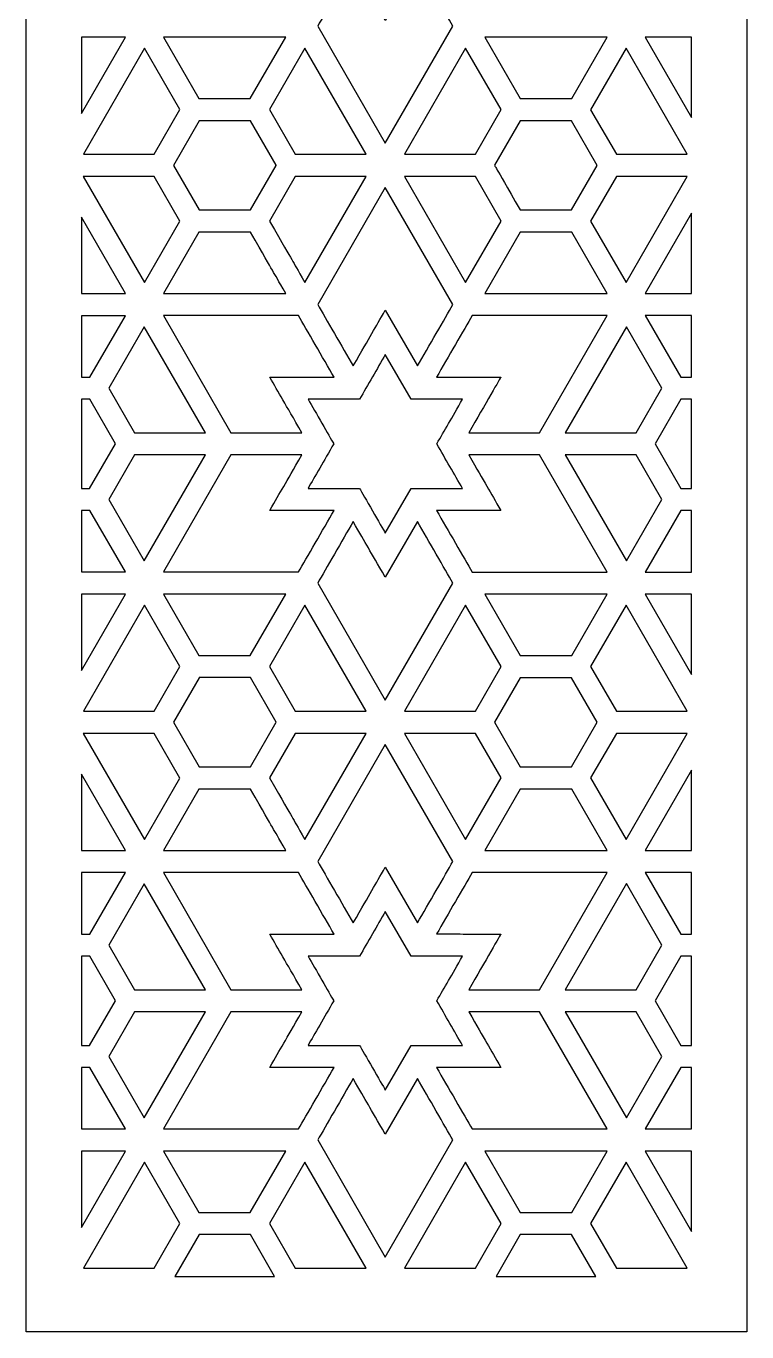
# Model space of a CAD drawing. Header units: millimetres. Extents: x -31 to 31, y -125 to 125.
# Drawn here: x -31.2 to 31.3, y -124.9 to -11.7 of the extents above; entities that cross this region are included whole.
import ezdxf

# ---------------------------------------------------------------- set-up
doc = ezdxf.new("R2010")
doc.units = ezdxf.units.MM
doc.header["$MEASUREMENT"] = 0
doc.layers.add('layer 1', color=7, linetype='Continuous')

msp = doc.modelspace()

# ---------------------------------------------------------------- linework, layer by layer
at = {"layer": 'layer 1', "color": 250}
for points, knots in [([(-31.2209, 125.1165), (-31.2209, 125.1165), (-31.2209, -124.8834), (-31.2209, -124.8834), (-31.2209, -124.8834), (-31.2209, -124.8834), (31.279, -124.8834), (31.279, -124.8834), (31.279, -124.8834), (31.279, -124.8834), (31.279, 125.1165), (31.279, 125.1165), (31.279, 125.1165), (31.279, 125.1165), (-31.2209, 125.1165), (-31.2209, 125.1165)], [0, 0, 0, 0, 0.2, 0.2, 0.2, 0.2, 0.4, 0.4, 0.4, 0.4, 0.6, 0.6, 0.6, 0.6, 1, 1, 1, 1]), ([(-0.0747, -21.8588), (-0.0747, -21.8588), (-5.9352, -11.7066), (-5.9352, -11.7066), (-5.9352, -11.7066), (-5.2482, -10.5181), (-3.7895, -7.9904), (-2.8611, -6.3846), (-2.8611, -6.3846), (-1.6532, -8.4794), (-1.4902, -8.7574), (-0.0747, -11.2099), (-0.0747, -11.2099), (-0.0747, -11.2099), (2.7133, -6.3846), (2.7133, -6.3846), (2.7133, -6.3846), (3.6592, -8.0239), (5.0923, -10.5036), (5.7873, -11.7066), (5.7873, -11.7066), (5.7873, -11.7066), (-0.0747, -21.8588), (-0.0747, -21.8588)], [0, 0, 0, 0, 0.14285714, 0.14285714, 0.14285714, 0.14285714, 0.28571429, 0.28571429, 0.28571429, 0.28571429, 0.42857143, 0.42857143, 0.42857143, 0.42857143, 0.57142857, 0.57142857, 0.57142857, 0.57142857, 0.71428571, 0.71428571, 0.71428571, 0.71428571, 1, 1, 1, 1]), ([(-26.4278, -12.6669), (-26.4278, -12.6669), (-22.6107, -12.6669), (-22.6107, -12.6669), (-22.6107, -12.6669), (-22.6107, -12.6669), (-26.4278, -19.2783), (-26.4278, -19.2783), (-26.4278, -19.2783), (-26.4278, -19.2783), (-26.4278, -12.6669), (-26.4278, -12.6669)], [0, 0, 0, 0, 0.25, 0.25, 0.25, 0.25, 0.5, 0.5, 0.5, 0.5, 1, 1, 1, 1]), ([(-8.7041, -12.6669), (-8.7041, -12.6669), (-11.7781, -17.9906), (-11.7781, -17.9906), (-11.7781, -17.9906), (-11.7781, -17.9906), (-16.2405, -17.9906), (-16.2405, -17.9906), (-16.2405, -17.9906), (-16.2405, -17.9906), (-19.3146, -12.6669), (-19.3146, -12.6669), (-19.3146, -12.6669), (-19.3146, -12.6669), (-8.7041, -12.6669), (-8.7041, -12.6669)], [0, 0, 0, 0, 0.2, 0.2, 0.2, 0.2, 0.4, 0.4, 0.4, 0.4, 0.6, 0.6, 0.6, 0.6, 1, 1, 1, 1]), ([(11.6318, -17.9938), (11.6318, -17.9938), (8.5577, -12.6718), (8.5577, -12.6718), (8.5577, -12.6718), (9.0851, -12.6718), (18.5437, -12.67), (19.1653, -12.67), (19.1653, -12.67), (19.1653, -12.67), (16.0926, -17.9938), (16.0926, -17.9938), (16.0926, -17.9938), (16.0926, -17.9938), (11.6318, -17.9938), (11.6318, -17.9938)], [0, 0, 0, 0, 0.2, 0.2, 0.2, 0.2, 0.4, 0.4, 0.4, 0.4, 0.6, 0.6, 0.6, 0.6, 1, 1, 1, 1]), ([(26.4858, -19.6377), (26.4858, -19.6377), (22.4628, -12.67), (22.4628, -12.67), (22.4628, -12.67), (22.4628, -12.67), (26.4858, -12.67), (26.4858, -12.67), (26.4858, -12.67), (26.4858, -12.67), (26.4858, -19.6377), (26.4858, -19.6377)], [0, 0, 0, 0, 0.25, 0.25, 0.25, 0.25, 0.5, 0.5, 0.5, 0.5, 1, 1, 1, 1]), ([(-20.9506, -13.6271), (-20.9506, -13.6271), (-17.8783, -18.9509), (-17.8783, -18.9509), (-17.8783, -18.9509), (-17.8783, -18.9509), (-20.1118, -22.8187), (-20.1118, -22.8187), (-20.1118, -22.8187), (-20.1118, -22.8187), (-26.2567, -22.8187), (-26.2567, -22.8187), (-26.2567, -22.8187), (-26.2567, -22.8187), (-20.9506, -13.6271), (-20.9506, -13.6271)], [0, 0, 0, 0, 0.2, 0.2, 0.2, 0.2, 0.4, 0.4, 0.4, 0.4, 0.6, 0.6, 0.6, 0.6, 1, 1, 1, 1]), ([(-10.1148, -18.9491), (-10.1148, -18.9491), (-7.0408, -13.6257), (-7.0408, -13.6257), (-7.0408, -13.6257), (-7.0408, -13.6257), (-1.7348, -22.8156), (-1.7348, -22.8156), (-1.7348, -22.8156), (-1.7348, -22.8156), (-7.8828, -22.8156), (-7.8828, -22.8156), (-7.8828, -22.8156), (-7.8828, -22.8156), (-10.1148, -18.9491), (-10.1148, -18.9491)], [0, 0, 0, 0, 0.2, 0.2, 0.2, 0.2, 0.4, 0.4, 0.4, 0.4, 0.6, 0.6, 0.6, 0.6, 1, 1, 1, 1]), ([(1.5869, -22.8156), (1.5869, -22.8156), (6.8915, -13.6271), (6.8915, -13.6271), (6.8915, -13.6271), (6.8915, -13.6271), (9.9638, -18.9509), (9.9638, -18.9509), (9.9638, -18.9509), (9.9638, -18.9509), (7.7336, -22.8156), (7.7336, -22.8156), (7.7336, -22.8156), (7.7336, -22.8156), (1.5869, -22.8156), (1.5869, -22.8156)], [0, 0, 0, 0, 0.2, 0.2, 0.2, 0.2, 0.4, 0.4, 0.4, 0.4, 0.6, 0.6, 0.6, 0.6, 1, 1, 1, 1]), ([(19.9609, -22.8173), (19.9609, -22.8173), (17.7302, -18.9541), (17.7302, -18.9541), (17.7302, -18.9541), (17.7302, -18.9541), (20.8043, -13.6303), (20.8043, -13.6303), (20.8043, -13.6303), (20.8043, -13.6303), (26.1091, -22.8187), (26.1091, -22.8187), (26.1091, -22.8187), (26.1091, -22.8187), (19.9609, -22.8173), (19.9609, -22.8173)], [0, 0, 0, 0, 0.2, 0.2, 0.2, 0.2, 0.4, 0.4, 0.4, 0.4, 0.6, 0.6, 0.6, 0.6, 1, 1, 1, 1]), ([(-16.2182, -19.908), (-16.2182, -19.908), (-11.7749, -19.908), (-11.7749, -19.908), (-11.7749, -19.908), (-11.7749, -19.908), (-9.5429, -23.7758), (-9.5429, -23.7758), (-9.5429, -23.7758), (-9.5429, -23.7758), (-9.5429, -23.7776), (-9.5429, -23.7776), (-9.5429, -23.7776), (-9.5429, -23.7776), (-11.7764, -27.6472), (-11.7764, -27.6472), (-11.7764, -27.6472), (-11.7764, -27.6472), (-16.2198, -27.6472), (-16.2198, -27.6472), (-16.2198, -27.6472), (-16.2198, -27.6472), (-18.4518, -23.779), (-18.4518, -23.779), (-18.4518, -23.779), (-18.4518, -23.779), (-16.2166, -19.9094), (-16.2166, -19.9094), (-16.2166, -19.9094), (-16.2166, -19.9094), (-16.2182, -19.908), (-16.2182, -19.908)], [0, 0, 0, 0, 0.11111111, 0.11111111, 0.11111111, 0.11111111, 0.22222222, 0.22222222, 0.22222222, 0.22222222, 0.33333333, 0.33333333, 0.33333333, 0.33333333, 0.44444444, 0.44444444, 0.44444444, 0.44444444, 0.55555556, 0.55555556, 0.55555556, 0.55555556, 0.66666667, 0.66666667, 0.66666667, 0.66666667, 0.77777778, 0.77777778, 0.77777778, 0.77777778, 1, 1, 1, 1]), ([(16.0704, -27.644), (16.0704, -27.644), (11.6272, -27.6454), (11.6272, -27.6454), (11.6272, -27.6454), (9.1719, -23.3938), (9.5155, -23.991), (9.3934, -23.7744), (9.3934, -23.7744), (9.3934, -23.7744), (11.624, -19.9111), (11.624, -19.9111), (11.624, -19.9111), (11.624, -19.9111), (16.0704, -19.9111), (16.0704, -19.9111), (16.0704, -19.9111), (16.0704, -19.9111), (18.3024, -23.779), (18.3024, -23.779), (18.3024, -23.779), (18.3024, -23.779), (16.0704, -27.644), (16.0704, -27.644)], [0, 0, 0, 0, 0.14285714, 0.14285714, 0.14285714, 0.14285714, 0.28571429, 0.28571429, 0.28571429, 0.28571429, 0.42857143, 0.42857143, 0.42857143, 0.42857143, 0.57142857, 0.57142857, 0.57142857, 0.57142857, 0.71428571, 0.71428571, 0.71428571, 0.71428571, 1, 1, 1, 1]), ([(-20.1135, -24.7361), (-20.1135, -24.7361), (-17.8783, -28.6061), (-17.8783, -28.6061), (-17.8783, -28.6061), (-17.8783, -28.6061), (-20.9523, -33.9295), (-20.9523, -33.9295), (-20.9523, -33.9295), (-20.9523, -33.9295), (-26.2599, -24.7361), (-26.2599, -24.7361), (-26.2599, -24.7361), (-26.2599, -24.7361), (-20.1135, -24.7361), (-20.1135, -24.7361)], [0, 0, 0, 0, 0.2, 0.2, 0.2, 0.2, 0.4, 0.4, 0.4, 0.4, 0.6, 0.6, 0.6, 0.6, 1, 1, 1, 1]), ([(-1.7364, -24.7361), (-1.7364, -24.7361), (-7.0425, -33.9281), (-7.0425, -33.9281), (-7.0425, -33.9281), (-8.4292, -31.5264), (-7.6863, -32.8126), (-10.1148, -28.6043), (-10.1148, -28.6043), (-10.1148, -28.6043), (-7.8828, -24.7361), (-7.8828, -24.7361), (-7.8828, -24.7361), (-7.8828, -24.7361), (-1.7364, -24.7361), (-1.7364, -24.7361)], [0, 0, 0, 0, 0.2, 0.2, 0.2, 0.2, 0.4, 0.4, 0.4, 0.4, 0.6, 0.6, 0.6, 0.6, 1, 1, 1, 1]), ([(1.5869, -24.7361), (1.5869, -24.7361), (7.7336, -24.7361), (7.7336, -24.7361), (7.7336, -24.7361), (7.7336, -24.7361), (9.9653, -28.6025), (9.9653, -28.6025), (9.9653, -28.6025), (9.9653, -28.6025), (6.8929, -33.9263), (6.8929, -33.9263), (6.8929, -33.9263), (6.8929, -33.9263), (1.5869, -24.7361), (1.5869, -24.7361)], [0, 0, 0, 0, 0.2, 0.2, 0.2, 0.2, 0.4, 0.4, 0.4, 0.4, 0.6, 0.6, 0.6, 0.6, 1, 1, 1, 1]), ([(20.8043, -33.9263), (20.8043, -33.9263), (17.732, -28.6025), (17.732, -28.6025), (17.732, -28.6025), (17.732, -28.6025), (19.9626, -24.7393), (19.9626, -24.7393), (19.9626, -24.7393), (19.9626, -24.7393), (26.1091, -24.7393), (26.1091, -24.7393), (26.1091, -24.7393), (26.1091, -24.7393), (20.8043, -33.9263), (20.8043, -33.9263)], [0, 0, 0, 0, 0.2, 0.2, 0.2, 0.2, 0.4, 0.4, 0.4, 0.4, 0.6, 0.6, 0.6, 0.6, 1, 1, 1, 1]), ([(-0.0747, -36.3421), (-0.9934, -37.9335), (-1.3193, -38.4944), (-2.8611, -41.1688), (-2.8611, -41.1688), (-3.7895, -39.563), (-5.2482, -37.0339), (-5.9352, -35.8451), (-5.9352, -35.8451), (-5.9352, -35.8451), (-0.0747, -25.6932), (-0.0747, -25.6932), (-0.0747, -25.6932), (-0.0747, -25.6932), (5.7873, -35.8451), (5.7873, -35.8451), (5.7873, -35.8451), (5.0923, -37.0466), (3.6608, -39.5281), (2.7117, -41.1688), (2.7117, -41.1688), (2.7117, -41.1688), (-0.0747, -36.3421), (-0.0747, -36.3421)], [0, 0, 0, 0, 0.14285714, 0.14285714, 0.14285714, 0.14285714, 0.28571429, 0.28571429, 0.28571429, 0.28571429, 0.42857143, 0.42857143, 0.42857143, 0.42857143, 0.57142857, 0.57142857, 0.57142857, 0.57142857, 0.71428571, 0.71428571, 0.71428571, 0.71428571, 1, 1, 1, 1]), ([(-26.4278, -28.2783), (-26.4278, -28.2783), (-22.6107, -34.8897), (-22.6107, -34.8897), (-22.6107, -34.8897), (-22.6107, -34.8897), (-26.4278, -34.8897), (-26.4278, -34.8897), (-26.4278, -34.8897), (-26.4278, -34.8897), (-26.4278, -28.2783), (-26.4278, -28.2783)], [0, 0, 0, 0, 0.25, 0.25, 0.25, 0.25, 0.5, 0.5, 0.5, 0.5, 1, 1, 1, 1]), ([(26.4858, -34.8866), (26.4858, -34.8866), (22.4645, -34.8866), (22.4645, -34.8866), (22.4645, -34.8866), (22.4645, -34.8866), (26.4858, -27.9188), (26.4858, -27.9188), (26.4858, -27.9188), (26.4858, -27.9188), (26.4858, -34.8866), (26.4858, -34.8866)], [0, 0, 0, 0, 0.25, 0.25, 0.25, 0.25, 0.5, 0.5, 0.5, 0.5, 1, 1, 1, 1]), ([(-11.7764, -29.5646), (-9.4086, -33.6642), (-10.0782, -32.5043), (-8.7025, -34.888), (-8.7025, -34.888), (-10.6549, -34.888), (-8.6369, -34.888), (-19.3146, -34.888), (-19.3146, -34.888), (-19.3146, -34.888), (-16.2421, -29.5646), (-16.2421, -29.5646), (-16.2421, -29.5646), (-16.2421, -29.5646), (-11.7764, -29.5646), (-11.7764, -29.5646)], [0, 0, 0, 0, 0.2, 0.2, 0.2, 0.2, 0.4, 0.4, 0.4, 0.4, 0.6, 0.6, 0.6, 0.6, 1, 1, 1, 1]), ([(8.5545, -34.8848), (8.5545, -34.8848), (11.6286, -29.5628), (11.6286, -29.5628), (11.6286, -29.5628), (11.6286, -29.5628), (16.0926, -29.5614), (16.0926, -29.5614), (16.0926, -29.5614), (16.0926, -29.5614), (19.1668, -34.8848), (19.1668, -34.8848), (19.1668, -34.8848), (19.1668, -34.8848), (8.5545, -34.8848), (8.5545, -34.8848)], [0, 0, 0, 0, 0.2, 0.2, 0.2, 0.2, 0.4, 0.4, 0.4, 0.4, 0.6, 0.6, 0.6, 0.6, 1, 1, 1, 1]), ([(-26.4278, -36.8071), (-26.4278, -36.8071), (-22.6139, -36.8071), (-22.6139, -36.8071), (-22.6139, -36.8071), (-22.6139, -36.8071), (-25.6864, -42.1305), (-25.6864, -42.1305), (-25.6864, -42.1305), (-25.6864, -42.1305), (-26.4278, -42.1305), (-26.4278, -42.1305), (-26.4278, -42.1305), (-26.4278, -42.1305), (-26.4278, -36.8071), (-26.4278, -36.8071)], [0, 0, 0, 0, 0.2, 0.2, 0.2, 0.2, 0.4, 0.4, 0.4, 0.4, 0.6, 0.6, 0.6, 0.6, 1, 1, 1, 1]), ([(-7.5952, -36.8053), (-6.9083, -37.9956), (-5.448, -40.5232), (-4.5212, -42.1291), (-4.5212, -42.1291), (-4.5212, -42.1291), (-10.0957, -42.1291), (-10.0957, -42.1291), (-10.0957, -42.1291), (-9.2776, -43.548), (-8.7984, -44.3788), (-7.3093, -46.9572), (-7.3093, -46.9572), (-7.3093, -46.9572), (-13.4557, -46.9572), (-13.4557, -46.9572), (-13.4557, -46.9572), (-13.4557, -46.9572), (-19.3178, -36.8053), (-19.3178, -36.8053), (-19.3178, -36.8053), (-8.6274, -36.8053), (-10.9824, -36.8053), (-7.5952, -36.8053)], [0, 0, 0, 0, 0.14285714, 0.14285714, 0.14285714, 0.14285714, 0.28571429, 0.28571429, 0.28571429, 0.28571429, 0.42857143, 0.42857143, 0.42857143, 0.42857143, 0.57142857, 0.57142857, 0.57142857, 0.57142857, 0.71428571, 0.71428571, 0.71428571, 0.71428571, 1, 1, 1, 1]), ([(7.1614, -46.9526), (8.5707, -44.5146), (9.9416, -42.1372), (9.9462, -42.1273), (9.9462, -42.1273), (5.2842, -42.1259), (6.4519, -42.1259), (4.3734, -42.1259), (4.3734, -42.1259), (5.3223, -40.4851), (6.7539, -38.0037), (7.4475, -36.8021), (7.4475, -36.8021), (9.3504, -36.8021), (8.0257, -36.8021), (19.1682, -36.8021), (19.1682, -36.8021), (19.1682, -36.8021), (13.3078, -46.954), (13.3078, -46.954), (13.3078, -46.954), (11.7037, -46.9558), (8.4268, -46.954), (7.1614, -46.9526)], [0, 0, 0, 0, 0.14285714, 0.14285714, 0.14285714, 0.14285714, 0.28571429, 0.28571429, 0.28571429, 0.28571429, 0.42857143, 0.42857143, 0.42857143, 0.42857143, 0.57142857, 0.57142857, 0.57142857, 0.57142857, 0.71428571, 0.71428571, 0.71428571, 0.71428571, 1, 1, 1, 1]), ([(26.4858, -42.1273), (26.4858, -42.1273), (25.54, -42.1273), (25.54, -42.1273), (25.54, -42.1273), (25.54, -42.1273), (22.4659, -36.8039), (22.4659, -36.8039), (22.4659, -36.8039), (22.4659, -36.8039), (26.4858, -36.8039), (26.4858, -36.8039), (26.4858, -36.8039), (26.4858, -36.8039), (26.4858, -42.1273), (26.4858, -42.1273)], [0, 0, 0, 0, 0.2, 0.2, 0.2, 0.2, 0.4, 0.4, 0.4, 0.4, 0.6, 0.6, 0.6, 0.6, 1, 1, 1, 1]), ([(-15.6717, -46.954), (-15.6717, -46.954), (-21.8199, -46.9526), (-21.8199, -46.9526), (-21.8199, -46.9526), (-21.8199, -46.9526), (-24.0502, -43.0894), (-24.0502, -43.0894), (-24.0502, -43.0894), (-24.0502, -43.0894), (-20.9763, -37.7656), (-20.9763, -37.7656), (-20.9763, -37.7656), (-20.9763, -37.7656), (-15.6717, -46.954), (-15.6717, -46.954)], [0, 0, 0, 0, 0.2, 0.2, 0.2, 0.2, 0.4, 0.4, 0.4, 0.4, 0.6, 0.6, 0.6, 0.6, 1, 1, 1, 1]), ([(15.5222, -46.954), (15.5222, -46.954), (20.8283, -37.7624), (20.8283, -37.7624), (20.8283, -37.7624), (20.8283, -37.7624), (23.9007, -43.0862), (23.9007, -43.0862), (23.9007, -43.0862), (23.9007, -43.0862), (21.6672, -46.954), (21.6672, -46.954), (21.6672, -46.954), (21.6672, -46.954), (15.5222, -46.954), (15.5222, -46.954)], [0, 0, 0, 0, 0.2, 0.2, 0.2, 0.2, 0.4, 0.4, 0.4, 0.4, 0.6, 0.6, 0.6, 0.6, 1, 1, 1, 1]), ([(6.6262, -51.7843), (6.6262, -51.7843), (2.1573, -51.7857), (2.1573, -51.7857), (2.1573, -51.7857), (2.1573, -51.7857), (-0.0747, -55.6489), (-0.0747, -55.6489), (-0.0747, -55.6489), (-0.3766, -55.1265), (-2.0063, -52.3032), (-2.3084, -51.7811), (-2.3084, -51.7811), (-2.3084, -51.7811), (-6.7755, -51.7811), (-6.7755, -51.7811), (-6.7755, -51.7811), (-6.1989, -50.7856), (-5.3855, -49.3762), (-4.5419, -47.9161), (-4.5419, -47.9161), (-4.9445, -47.2179), (-6.1317, -45.1616), (-6.7755, -44.0464), (-6.7755, -44.0464), (-6.7755, -44.0464), (-2.3067, -44.0464), (-2.3067, -44.0464), (-2.3067, -44.0464), (-1.5973, -42.8145), (-0.7858, -41.4084), (-0.0747, -40.1751), (-0.0747, -40.1751), (-0.0747, -40.1751), (2.1589, -44.0433), (2.1589, -44.0433), (2.1589, -44.0433), (2.1589, -44.0433), (6.6276, -44.0433), (6.6276, -44.0433), (6.6276, -44.0433), (5.6818, -45.6823), (5.0652, -46.748), (4.391, -47.9161), (4.391, -47.9161), (5.1452, -49.2213), (5.9154, -50.5538), (6.6262, -51.7843)], [0, 0, 0, 0, 0.07692308, 0.07692308, 0.07692308, 0.07692308, 0.15384615, 0.15384615, 0.15384615, 0.15384615, 0.23076923, 0.23076923, 0.23076923, 0.23076923, 0.30769231, 0.30769231, 0.30769231, 0.30769231, 0.38461538, 0.38461538, 0.38461538, 0.38461538, 0.46153846, 0.46153846, 0.46153846, 0.46153846, 0.53846154, 0.53846154, 0.53846154, 0.53846154, 0.61538462, 0.61538462, 0.61538462, 0.61538462, 0.69230769, 0.69230769, 0.69230769, 0.69230769, 0.76923077, 0.76923077, 0.76923077, 0.76923077, 0.84615385, 0.84615385, 0.84615385, 0.84615385, 1, 1, 1, 1]), ([(-26.4278, -44.0478), (-26.4278, -44.0478), (-25.7087, -44.0478), (-25.7087, -44.0478), (-25.7087, -44.0478), (-25.7087, -44.0478), (-23.4782, -47.9143), (-23.4782, -47.9143), (-23.4782, -47.9143), (-23.4782, -47.9143), (-25.7104, -51.7793), (-25.7104, -51.7793), (-25.7104, -51.7793), (-25.7104, -51.7811), (-25.7104, -51.7811), (-25.7104, -51.7811), (-25.7104, -51.7811), (-25.7104, -51.7811), (-26.4278, -51.7811), (-26.4278, -51.7811), (-26.4278, -51.7811), (-26.4278, -51.7811), (-26.4278, -44.0478), (-26.4278, -44.0478)], [0, 0, 0, 0, 0.14285714, 0.14285714, 0.14285714, 0.14285714, 0.28571429, 0.28571429, 0.28571429, 0.28571429, 0.42857143, 0.42857143, 0.42857143, 0.42857143, 0.57142857, 0.57142857, 0.57142857, 0.57142857, 0.71428571, 0.71428571, 0.71428571, 0.71428571, 1, 1, 1, 1]), ([(26.4858, -51.7843), (26.4858, -51.7843), (25.5594, -51.7843), (25.5594, -51.7843), (25.5594, -51.7843), (25.5594, -51.7843), (25.5594, -51.7825), (25.5594, -51.7825), (25.5594, -51.7825), (25.5594, -51.7825), (23.3271, -47.9143), (23.3271, -47.9143), (23.3271, -47.9143), (23.3271, -47.9143), (25.5626, -44.0447), (25.5626, -44.0447), (25.5626, -44.0447), (25.5626, -44.0447), (26.4858, -44.0447), (26.4858, -44.0447), (26.4858, -44.0447), (26.4858, -44.0447), (26.4858, -51.7843), (26.4858, -51.7843)], [0, 0, 0, 0, 0.14285714, 0.14285714, 0.14285714, 0.14285714, 0.28571429, 0.28571429, 0.28571429, 0.28571429, 0.42857143, 0.42857143, 0.42857143, 0.42857143, 0.57142857, 0.57142857, 0.57142857, 0.57142857, 0.71428571, 0.71428571, 0.71428571, 0.71428571, 1, 1, 1, 1]), ([(-21.8182, -48.8746), (-21.8182, -48.8746), (-15.6717, -48.8746), (-15.6717, -48.8746), (-15.6717, -48.8746), (-15.6717, -48.8746), (-20.9763, -58.0616), (-20.9763, -58.0616), (-20.9763, -58.0616), (-20.9763, -58.0616), (-24.0487, -52.7378), (-24.0487, -52.7378), (-24.0487, -52.7378), (-24.0487, -52.7378), (-21.8182, -48.8746), (-21.8182, -48.8746)], [0, 0, 0, 0, 0.2, 0.2, 0.2, 0.2, 0.4, 0.4, 0.4, 0.4, 0.6, 0.6, 0.6, 0.6, 1, 1, 1, 1]), ([(-7.3093, -48.8746), (-8.8159, -51.4823), (-9.07, -51.9233), (-10.0942, -53.6981), (-10.0942, -53.6981), (-6.1572, -53.6998), (-7.4115, -53.6981), (-4.5227, -53.6981), (-4.5227, -53.6981), (-5.4511, -55.3057), (-6.9114, -57.8333), (-7.5969, -59.0219), (-7.5969, -59.0219), (-10.9201, -59.0219), (-8.5379, -59.0219), (-19.3163, -59.0219), (-19.3163, -59.0219), (-19.3163, -59.0219), (-13.4589, -48.8746), (-13.4589, -48.8746), (-13.4589, -48.8746), (-13.4589, -48.8746), (-7.3093, -48.8746), (-7.3093, -48.8746)], [0, 0, 0, 0, 0.14285714, 0.14285714, 0.14285714, 0.14285714, 0.28571429, 0.28571429, 0.28571429, 0.28571429, 0.42857143, 0.42857143, 0.42857143, 0.42857143, 0.57142857, 0.57142857, 0.57142857, 0.57142857, 0.71428571, 0.71428571, 0.71428571, 0.71428571, 1, 1, 1, 1]), ([(7.4507, -59.0268), (6.7571, -57.8252), (5.3241, -55.3438), (4.3748, -53.703), (4.3748, -53.703), (4.9918, -53.703), (9.3549, -53.7013), (9.9462, -53.7013), (9.9462, -53.7013), (8.9574, -51.9871), (8.6011, -51.3705), (7.1564, -48.87), (7.1564, -48.87), (8.4187, -48.8714), (11.6988, -48.8714), (13.3064, -48.8714), (13.3064, -48.8714), (13.3064, -48.8714), (19.1682, -59.025), (19.1682, -59.025), (19.1682, -59.025), (6.9155, -59.0268), (9.3006, -59.0268), (7.4507, -59.0268)], [0, 0, 0, 0, 0.14285714, 0.14285714, 0.14285714, 0.14285714, 0.28571429, 0.28571429, 0.28571429, 0.28571429, 0.42857143, 0.42857143, 0.42857143, 0.42857143, 0.57142857, 0.57142857, 0.57142857, 0.57142857, 0.71428571, 0.71428571, 0.71428571, 0.71428571, 1, 1, 1, 1]), ([(15.519, -48.8714), (15.519, -48.8714), (21.6655, -48.8714), (21.6655, -48.8714), (21.6655, -48.8714), (21.6655, -48.8714), (23.9007, -52.7414), (23.9007, -52.7414), (23.9007, -52.7414), (23.9007, -52.7414), (20.8269, -58.0648), (20.8269, -58.0648), (20.8269, -58.0648), (20.8269, -58.0648), (15.519, -48.8714), (15.519, -48.8714)], [0, 0, 0, 0, 0.2, 0.2, 0.2, 0.2, 0.4, 0.4, 0.4, 0.4, 0.6, 0.6, 0.6, 0.6, 1, 1, 1, 1]), ([(-26.4278, -53.6981), (-26.4278, -53.6981), (-25.6864, -53.6981), (-25.6864, -53.6981), (-25.6864, -53.6981), (-25.6864, -53.6981), (-22.6123, -59.0219), (-22.6123, -59.0219), (-22.6123, -59.0219), (-22.6123, -59.0219), (-26.4278, -59.0219), (-26.4278, -59.0219), (-26.4278, -59.0219), (-26.4278, -59.0219), (-26.4278, -53.6981), (-26.4278, -53.6981)], [0, 0, 0, 0, 0.2, 0.2, 0.2, 0.2, 0.4, 0.4, 0.4, 0.4, 0.6, 0.6, 0.6, 0.6, 1, 1, 1, 1]), ([(26.4858, -59.025), (26.4858, -59.025), (22.4659, -59.025), (22.4659, -59.025), (22.4659, -59.025), (22.4659, -59.025), (25.5386, -53.7013), (25.5386, -53.7013), (25.5386, -53.7013), (25.5386, -53.7013), (26.4858, -53.7013), (26.4858, -53.7013), (26.4858, -53.7013), (26.4858, -53.7013), (26.4858, -59.025), (26.4858, -59.025)], [0, 0, 0, 0, 0.2, 0.2, 0.2, 0.2, 0.4, 0.4, 0.4, 0.4, 0.6, 0.6, 0.6, 0.6, 1, 1, 1, 1]), ([(-0.0747, -70.1308), (-0.0747, -70.1308), (-5.9352, -59.9789), (-5.9352, -59.9789), (-5.9352, -59.9789), (-5.2482, -58.7901), (-3.7895, -56.2628), (-2.8611, -54.6569), (-2.8611, -54.6569), (-1.6532, -56.7514), (-1.4902, -57.0294), (-0.0747, -59.4819), (-0.0747, -59.4819), (-0.0747, -59.4819), (2.7133, -54.6569), (2.7133, -54.6569), (2.7133, -54.6569), (3.6592, -56.2963), (5.0923, -58.776), (5.7873, -59.9789), (5.7873, -59.9789), (5.7873, -59.9789), (-0.0747, -70.1308), (-0.0747, -70.1308)], [0, 0, 0, 0, 0.14285714, 0.14285714, 0.14285714, 0.14285714, 0.28571429, 0.28571429, 0.28571429, 0.28571429, 0.42857143, 0.42857143, 0.42857143, 0.42857143, 0.57142857, 0.57142857, 0.57142857, 0.57142857, 0.71428571, 0.71428571, 0.71428571, 0.71428571, 1, 1, 1, 1]), ([(-26.4278, -60.9392), (-26.4278, -60.9392), (-22.6107, -60.9392), (-22.6107, -60.9392), (-22.6107, -60.9392), (-22.6107, -60.9392), (-26.4278, -67.5506), (-26.4278, -67.5506), (-26.4278, -67.5506), (-26.4278, -67.5506), (-26.4278, -60.9392), (-26.4278, -60.9392)], [0, 0, 0, 0, 0.25, 0.25, 0.25, 0.25, 0.5, 0.5, 0.5, 0.5, 1, 1, 1, 1]), ([(-8.7041, -60.9392), (-8.7041, -60.9392), (-11.7781, -66.2626), (-11.7781, -66.2626), (-11.7781, -66.2626), (-11.7781, -66.2626), (-16.2405, -66.2626), (-16.2405, -66.2626), (-16.2405, -66.2626), (-16.2405, -66.2626), (-19.3146, -60.9392), (-19.3146, -60.9392), (-19.3146, -60.9392), (-19.3146, -60.9392), (-8.7041, -60.9392), (-8.7041, -60.9392)], [0, 0, 0, 0, 0.2, 0.2, 0.2, 0.2, 0.4, 0.4, 0.4, 0.4, 0.6, 0.6, 0.6, 0.6, 1, 1, 1, 1]), ([(11.6318, -66.2658), (11.6318, -66.2658), (8.5577, -60.9438), (8.5577, -60.9438), (8.5577, -60.9438), (9.0851, -60.9438), (18.5437, -60.9424), (19.1653, -60.9424), (19.1653, -60.9424), (19.1653, -60.9424), (16.0926, -66.2658), (16.0926, -66.2658), (16.0926, -66.2658), (16.0926, -66.2658), (11.6318, -66.2658), (11.6318, -66.2658)], [0, 0, 0, 0, 0.2, 0.2, 0.2, 0.2, 0.4, 0.4, 0.4, 0.4, 0.6, 0.6, 0.6, 0.6, 1, 1, 1, 1]), ([(26.4858, -67.9101), (26.4858, -67.9101), (22.4628, -60.9424), (22.4628, -60.9424), (22.4628, -60.9424), (22.4628, -60.9424), (26.4858, -60.9424), (26.4858, -60.9424), (26.4858, -60.9424), (26.4858, -60.9424), (26.4858, -67.9101), (26.4858, -67.9101)], [0, 0, 0, 0, 0.25, 0.25, 0.25, 0.25, 0.5, 0.5, 0.5, 0.5, 1, 1, 1, 1]), ([(-20.9506, -61.8995), (-20.9506, -61.8995), (-17.8783, -67.2229), (-17.8783, -67.2229), (-17.8783, -67.2229), (-17.8783, -67.2229), (-20.1118, -71.0911), (-20.1118, -71.0911), (-20.1118, -71.0911), (-20.1118, -71.0911), (-26.2567, -71.0911), (-26.2567, -71.0911), (-26.2567, -71.0911), (-26.2567, -71.0911), (-20.9506, -61.8995), (-20.9506, -61.8995)], [0, 0, 0, 0, 0.2, 0.2, 0.2, 0.2, 0.4, 0.4, 0.4, 0.4, 0.6, 0.6, 0.6, 0.6, 1, 1, 1, 1]), ([(-7.8828, -71.0879), (-7.8828, -71.0879), (-10.1148, -67.2215), (-10.1148, -67.2215), (-10.1148, -67.2215), (-10.1148, -67.2215), (-7.0408, -61.8977), (-7.0408, -61.8977), (-7.0408, -61.8977), (-7.0408, -61.8977), (-1.7348, -71.0879), (-1.7348, -71.0879), (-1.7348, -71.0879), (-1.7348, -71.0879), (-7.8828, -71.0879), (-7.8828, -71.0879)], [0, 0, 0, 0, 0.2, 0.2, 0.2, 0.2, 0.4, 0.4, 0.4, 0.4, 0.6, 0.6, 0.6, 0.6, 1, 1, 1, 1]), ([(7.7336, -71.0879), (7.7336, -71.0879), (1.5869, -71.0879), (1.5869, -71.0879), (1.5869, -71.0879), (1.5869, -71.0879), (6.8915, -61.8995), (6.8915, -61.8995), (6.8915, -61.8995), (6.8915, -61.8995), (9.9638, -67.2229), (9.9638, -67.2229), (9.9638, -67.2229), (9.9638, -67.2229), (7.7336, -71.0879), (7.7336, -71.0879)], [0, 0, 0, 0, 0.2, 0.2, 0.2, 0.2, 0.4, 0.4, 0.4, 0.4, 0.6, 0.6, 0.6, 0.6, 1, 1, 1, 1]), ([(19.9609, -71.0897), (19.9609, -71.0897), (17.7302, -67.2264), (17.7302, -67.2264), (17.7302, -67.2264), (17.7302, -67.2264), (20.8043, -61.9026), (20.8043, -61.9026), (20.8043, -61.9026), (20.8043, -61.9026), (26.1091, -71.0911), (26.1091, -71.0911), (26.1091, -71.0911), (26.1091, -71.0911), (19.9609, -71.0897), (19.9609, -71.0897)], [0, 0, 0, 0, 0.2, 0.2, 0.2, 0.2, 0.4, 0.4, 0.4, 0.4, 0.6, 0.6, 0.6, 0.6, 1, 1, 1, 1]), ([(-16.2182, -68.18), (-16.2182, -68.18), (-11.7749, -68.18), (-11.7749, -68.18), (-11.7749, -68.18), (-11.7749, -68.18), (-9.5429, -72.0482), (-9.5429, -72.0482), (-9.5429, -72.0482), (-9.5429, -72.0482), (-9.5429, -72.0499), (-9.5429, -72.0499), (-9.5429, -72.0499), (-9.5429, -72.0499), (-11.7764, -75.9196), (-11.7764, -75.9196), (-11.7764, -75.9196), (-11.7764, -75.9196), (-16.2198, -75.9196), (-16.2198, -75.9196), (-16.2198, -75.9196), (-16.2198, -75.9196), (-18.4518, -72.0514), (-18.4518, -72.0514), (-18.4518, -72.0514), (-18.4518, -72.0514), (-16.2166, -68.1817), (-16.2166, -68.1817), (-16.2166, -68.1817), (-16.2166, -68.1817), (-16.2182, -68.18), (-16.2182, -68.18)], [0, 0, 0, 0, 0.11111111, 0.11111111, 0.11111111, 0.11111111, 0.22222222, 0.22222222, 0.22222222, 0.22222222, 0.33333333, 0.33333333, 0.33333333, 0.33333333, 0.44444444, 0.44444444, 0.44444444, 0.44444444, 0.55555556, 0.55555556, 0.55555556, 0.55555556, 0.66666667, 0.66666667, 0.66666667, 0.66666667, 0.77777778, 0.77777778, 0.77777778, 0.77777778, 1, 1, 1, 1]), ([(16.0704, -75.9164), (16.0704, -75.9164), (11.6272, -75.9178), (11.6272, -75.9178), (11.6272, -75.9178), (11.6272, -75.9178), (9.3899, -72.0482), (9.3899, -72.0482), (9.3899, -72.0482), (9.3899, -72.0482), (9.3934, -72.0482), (9.3934, -72.0482), (9.3934, -72.0482), (9.3934, -72.0482), (9.3934, -72.0468), (9.3934, -72.0468), (9.3934, -72.0468), (9.3934, -72.0468), (11.624, -68.1831), (11.624, -68.1831), (11.624, -68.1831), (11.624, -68.1831), (16.0704, -68.1831), (16.0704, -68.1831), (16.0704, -68.1831), (16.0704, -68.1831), (18.3024, -72.0514), (18.3024, -72.0514), (18.3024, -72.0514), (18.3024, -72.0514), (16.0704, -75.9164), (16.0704, -75.9164)], [0, 0, 0, 0, 0.11111111, 0.11111111, 0.11111111, 0.11111111, 0.22222222, 0.22222222, 0.22222222, 0.22222222, 0.33333333, 0.33333333, 0.33333333, 0.33333333, 0.44444444, 0.44444444, 0.44444444, 0.44444444, 0.55555556, 0.55555556, 0.55555556, 0.55555556, 0.66666667, 0.66666667, 0.66666667, 0.66666667, 0.77777778, 0.77777778, 0.77777778, 0.77777778, 1, 1, 1, 1]), ([(-20.1135, -73.0084), (-20.1135, -73.0084), (-17.8783, -76.8781), (-17.8783, -76.8781), (-17.8783, -76.8781), (-17.8783, -76.8781), (-20.9523, -82.2018), (-20.9523, -82.2018), (-20.9523, -82.2018), (-20.9523, -82.2018), (-26.2599, -73.0084), (-26.2599, -73.0084), (-26.2599, -73.0084), (-26.2599, -73.0084), (-20.1135, -73.0084), (-20.1135, -73.0084)], [0, 0, 0, 0, 0.2, 0.2, 0.2, 0.2, 0.4, 0.4, 0.4, 0.4, 0.6, 0.6, 0.6, 0.6, 1, 1, 1, 1]), ([(-1.7364, -73.0084), (-1.7364, -73.0084), (-7.0425, -82.2001), (-7.0425, -82.2001), (-7.0425, -82.2001), (-8.4292, -79.7987), (-7.6863, -81.0849), (-10.1148, -76.8766), (-10.1148, -76.8766), (-10.1148, -76.8766), (-7.8828, -73.0084), (-7.8828, -73.0084), (-7.8828, -73.0084), (-7.8828, -73.0084), (-1.7364, -73.0084), (-1.7364, -73.0084)], [0, 0, 0, 0, 0.2, 0.2, 0.2, 0.2, 0.4, 0.4, 0.4, 0.4, 0.6, 0.6, 0.6, 0.6, 1, 1, 1, 1]), ([(7.7336, -73.0084), (7.7336, -73.0084), (9.9653, -76.8749), (9.9653, -76.8749), (9.9653, -76.8749), (9.9653, -76.8749), (6.8929, -82.1987), (6.8929, -82.1987), (6.8929, -82.1987), (6.8929, -82.1987), (1.5869, -73.0084), (1.5869, -73.0084), (1.5869, -73.0084), (1.5869, -73.0084), (7.7336, -73.0084), (7.7336, -73.0084)], [0, 0, 0, 0, 0.2, 0.2, 0.2, 0.2, 0.4, 0.4, 0.4, 0.4, 0.6, 0.6, 0.6, 0.6, 1, 1, 1, 1]), ([(20.8043, -82.1987), (20.8043, -82.1987), (17.732, -76.8749), (17.732, -76.8749), (17.732, -76.8749), (17.732, -76.8749), (19.9626, -73.0116), (19.9626, -73.0116), (19.9626, -73.0116), (19.9626, -73.0116), (26.1091, -73.0116), (26.1091, -73.0116), (26.1091, -73.0116), (26.1091, -73.0116), (20.8043, -82.1987), (20.8043, -82.1987)], [0, 0, 0, 0, 0.2, 0.2, 0.2, 0.2, 0.4, 0.4, 0.4, 0.4, 0.6, 0.6, 0.6, 0.6, 1, 1, 1, 1]), ([(-5.9352, -84.1174), (-5.9352, -84.1174), (-0.0747, -73.9655), (-0.0747, -73.9655), (-0.0747, -73.9655), (-0.0747, -73.9655), (5.7873, -84.1174), (5.7873, -84.1174), (5.7873, -84.1174), (5.0923, -85.319), (3.6608, -87.8001), (2.7117, -89.4412), (2.7117, -89.4412), (2.7117, -89.4412), (-0.0747, -84.6145), (-0.0747, -84.6145), (-0.0747, -84.6145), (-0.9934, -86.2059), (-1.3193, -86.7664), (-2.8611, -89.4412), (-2.8611, -89.4412), (-3.7895, -87.8353), (-5.2482, -85.3063), (-5.9352, -84.1174)], [0, 0, 0, 0, 0.14285714, 0.14285714, 0.14285714, 0.14285714, 0.28571429, 0.28571429, 0.28571429, 0.28571429, 0.42857143, 0.42857143, 0.42857143, 0.42857143, 0.57142857, 0.57142857, 0.57142857, 0.57142857, 0.71428571, 0.71428571, 0.71428571, 0.71428571, 1, 1, 1, 1]), ([(-26.4278, -76.5507), (-26.4278, -76.5507), (-22.6107, -83.1621), (-22.6107, -83.1621), (-22.6107, -83.1621), (-22.6107, -83.1621), (-26.4278, -83.1621), (-26.4278, -83.1621), (-26.4278, -83.1621), (-26.4278, -83.1621), (-26.4278, -76.5507), (-26.4278, -76.5507)], [0, 0, 0, 0, 0.25, 0.25, 0.25, 0.25, 0.5, 0.5, 0.5, 0.5, 1, 1, 1, 1]), ([(26.4858, -83.1589), (26.4858, -83.1589), (22.4645, -83.1589), (22.4645, -83.1589), (22.4645, -83.1589), (22.4645, -83.1589), (26.4858, -76.1912), (26.4858, -76.1912), (26.4858, -76.1912), (26.4858, -76.1912), (26.4858, -83.1589), (26.4858, -83.1589)], [0, 0, 0, 0, 0.25, 0.25, 0.25, 0.25, 0.5, 0.5, 0.5, 0.5, 1, 1, 1, 1]), ([(-11.7764, -77.8366), (-9.4086, -81.9365), (-10.0782, -80.7766), (-8.7025, -83.1603), (-8.7025, -83.1603), (-10.6549, -83.1603), (-8.6369, -83.1603), (-19.3146, -83.1603), (-19.3146, -83.1603), (-19.3146, -83.1603), (-16.2421, -77.8366), (-16.2421, -77.8366), (-16.2421, -77.8366), (-16.2421, -77.8366), (-11.7764, -77.8366), (-11.7764, -77.8366)], [0, 0, 0, 0, 0.2, 0.2, 0.2, 0.2, 0.4, 0.4, 0.4, 0.4, 0.6, 0.6, 0.6, 0.6, 1, 1, 1, 1]), ([(8.5545, -83.1571), (8.5545, -83.1571), (11.6286, -77.8351), (11.6286, -77.8351), (11.6286, -77.8351), (11.6286, -77.8351), (16.0926, -77.8334), (16.0926, -77.8334), (16.0926, -77.8334), (16.0926, -77.8334), (19.1668, -83.1571), (19.1668, -83.1571), (19.1668, -83.1571), (19.1668, -83.1571), (8.5545, -83.1571), (8.5545, -83.1571)], [0, 0, 0, 0, 0.2, 0.2, 0.2, 0.2, 0.4, 0.4, 0.4, 0.4, 0.6, 0.6, 0.6, 0.6, 1, 1, 1, 1]), ([(-26.4278, -85.0794), (-26.4278, -85.0794), (-22.6139, -85.0794), (-22.6139, -85.0794), (-22.6139, -85.0794), (-22.6139, -85.0794), (-25.6864, -90.4028), (-25.6864, -90.4028), (-25.6864, -90.4028), (-25.6864, -90.4028), (-26.4278, -90.4028), (-26.4278, -90.4028), (-26.4278, -90.4028), (-26.4278, -90.4028), (-26.4278, -85.0794), (-26.4278, -85.0794)], [0, 0, 0, 0, 0.2, 0.2, 0.2, 0.2, 0.4, 0.4, 0.4, 0.4, 0.6, 0.6, 0.6, 0.6, 1, 1, 1, 1]), ([(-7.3093, -95.2295), (-7.3093, -95.2295), (-13.4557, -95.2295), (-13.4557, -95.2295), (-13.4557, -95.2295), (-13.4557, -95.2295), (-19.3178, -85.0777), (-19.3178, -85.0777), (-19.3178, -85.0777), (-8.6274, -85.0777), (-10.9824, -85.0777), (-7.5952, -85.0777), (-7.5952, -85.0777), (-6.9083, -86.2679), (-5.448, -88.7956), (-4.5212, -90.4014), (-4.5212, -90.4014), (-4.5212, -90.4014), (-10.0957, -90.4014), (-10.0957, -90.4014), (-10.0957, -90.4014), (-9.2776, -91.82), (-8.7984, -92.651), (-7.3093, -95.2295)], [0, 0, 0, 0, 0.14285714, 0.14285714, 0.14285714, 0.14285714, 0.28571429, 0.28571429, 0.28571429, 0.28571429, 0.42857143, 0.42857143, 0.42857143, 0.42857143, 0.57142857, 0.57142857, 0.57142857, 0.57142857, 0.71428571, 0.71428571, 0.71428571, 0.71428571, 1, 1, 1, 1]), ([(4.3734, -90.3979), (5.3223, -88.7571), (6.7539, -86.2761), (7.4475, -85.0745), (7.4475, -85.0745), (9.3504, -85.0745), (8.0257, -85.0745), (19.1682, -85.0745), (19.1682, -85.0745), (19.1682, -85.0745), (13.3078, -95.2263), (13.3078, -95.2263), (13.3078, -95.2263), (11.7037, -95.2281), (8.4268, -95.2263), (7.1614, -95.2249), (7.1614, -95.2249), (8.5707, -92.7865), (9.9416, -90.4092), (9.9462, -90.3996), (9.9462, -90.3996), (5.2842, -90.3979), (6.4519, -90.3979), (4.3734, -90.3979)], [0, 0, 0, 0, 0.14285714, 0.14285714, 0.14285714, 0.14285714, 0.28571429, 0.28571429, 0.28571429, 0.28571429, 0.42857143, 0.42857143, 0.42857143, 0.42857143, 0.57142857, 0.57142857, 0.57142857, 0.57142857, 0.71428571, 0.71428571, 0.71428571, 0.71428571, 1, 1, 1, 1]), ([(26.4858, -90.3996), (26.4858, -90.3996), (25.54, -90.3996), (25.54, -90.3996), (25.54, -90.3996), (25.54, -90.3996), (22.4659, -85.0759), (22.4659, -85.0759), (22.4659, -85.0759), (22.4659, -85.0759), (26.4858, -85.0759), (26.4858, -85.0759), (26.4858, -85.0759), (26.4858, -85.0759), (26.4858, -90.3996), (26.4858, -90.3996)], [0, 0, 0, 0, 0.2, 0.2, 0.2, 0.2, 0.4, 0.4, 0.4, 0.4, 0.6, 0.6, 0.6, 0.6, 1, 1, 1, 1]), ([(-15.6717, -95.2263), (-15.6717, -95.2263), (-21.8199, -95.2249), (-21.8199, -95.2249), (-21.8199, -95.2249), (-21.8199, -95.2249), (-24.0502, -91.3613), (-24.0502, -91.3613), (-24.0502, -91.3613), (-24.0502, -91.3613), (-20.9763, -86.0379), (-20.9763, -86.0379), (-20.9763, -86.0379), (-20.9763, -86.0379), (-15.6717, -95.2263), (-15.6717, -95.2263)], [0, 0, 0, 0, 0.2, 0.2, 0.2, 0.2, 0.4, 0.4, 0.4, 0.4, 0.6, 0.6, 0.6, 0.6, 1, 1, 1, 1]), ([(15.5222, -95.2263), (15.5222, -95.2263), (20.8283, -86.0348), (20.8283, -86.0348), (20.8283, -86.0348), (20.8283, -86.0348), (23.9007, -91.3584), (23.9007, -91.3584), (23.9007, -91.3584), (23.9007, -91.3584), (21.6672, -95.2263), (21.6672, -95.2263), (21.6672, -95.2263), (21.6672, -95.2263), (15.5222, -95.2263), (15.5222, -95.2263)], [0, 0, 0, 0, 0.2, 0.2, 0.2, 0.2, 0.4, 0.4, 0.4, 0.4, 0.6, 0.6, 0.6, 0.6, 1, 1, 1, 1]), ([(-6.7755, -100.053), (-6.1989, -99.0579), (-5.3855, -97.6485), (-4.5419, -96.1881), (-4.5419, -96.1881), (-4.9445, -95.4899), (-6.1317, -93.4339), (-6.7755, -92.3184), (-6.7755, -92.3184), (-6.7755, -92.3184), (-2.3067, -92.3184), (-2.3067, -92.3184), (-2.3067, -92.3184), (-1.5973, -91.0868), (-0.7858, -89.6807), (-0.0747, -88.4474), (-0.0747, -88.4474), (-0.0747, -88.4474), (2.1589, -92.3152), (2.1589, -92.3152), (2.1589, -92.3152), (2.1589, -92.3152), (6.6276, -92.3152), (6.6276, -92.3152), (6.6276, -92.3152), (5.6818, -93.9547), (5.0652, -95.0203), (4.391, -96.1881), (4.391, -96.1881), (5.1452, -97.4936), (5.9154, -98.826), (6.6262, -100.0562), (6.6262, -100.0562), (6.6262, -100.0562), (2.1573, -100.058), (2.1573, -100.058), (2.1573, -100.058), (2.1573, -100.058), (-0.0747, -103.9213), (-0.0747, -103.9213), (-0.0747, -103.9213), (-0.3766, -103.3988), (-2.0063, -100.5756), (-2.3084, -100.053), (-2.3084, -100.053), (-2.3084, -100.053), (-6.7755, -100.053), (-6.7755, -100.053)], [0, 0, 0, 0, 0.07692308, 0.07692308, 0.07692308, 0.07692308, 0.15384615, 0.15384615, 0.15384615, 0.15384615, 0.23076923, 0.23076923, 0.23076923, 0.23076923, 0.30769231, 0.30769231, 0.30769231, 0.30769231, 0.38461538, 0.38461538, 0.38461538, 0.38461538, 0.46153846, 0.46153846, 0.46153846, 0.46153846, 0.53846154, 0.53846154, 0.53846154, 0.53846154, 0.61538462, 0.61538462, 0.61538462, 0.61538462, 0.69230769, 0.69230769, 0.69230769, 0.69230769, 0.76923077, 0.76923077, 0.76923077, 0.76923077, 0.84615385, 0.84615385, 0.84615385, 0.84615385, 1, 1, 1, 1]), ([(-26.4278, -92.3202), (-26.4278, -92.3202), (-25.7087, -92.3202), (-25.7087, -92.3202), (-25.7087, -92.3202), (-25.7087, -92.3202), (-23.4782, -96.1867), (-23.4782, -96.1867), (-23.4782, -96.1867), (-23.4782, -96.1867), (-25.7104, -100.0516), (-25.7104, -100.0516), (-25.7104, -100.0516), (-25.7104, -100.053), (-25.7104, -100.053), (-25.7104, -100.053), (-25.7104, -100.053), (-25.7104, -100.053), (-26.4278, -100.053), (-26.4278, -100.053), (-26.4278, -100.053), (-26.4278, -100.053), (-26.4278, -92.3202), (-26.4278, -92.3202)], [0, 0, 0, 0, 0.14285714, 0.14285714, 0.14285714, 0.14285714, 0.28571429, 0.28571429, 0.28571429, 0.28571429, 0.42857143, 0.42857143, 0.42857143, 0.42857143, 0.57142857, 0.57142857, 0.57142857, 0.57142857, 0.71428571, 0.71428571, 0.71428571, 0.71428571, 1, 1, 1, 1]), ([(26.4858, -100.0562), (26.4858, -100.0562), (25.5594, -100.0562), (25.5594, -100.0562), (25.5594, -100.0562), (25.5594, -100.0562), (25.5594, -100.0548), (25.5594, -100.0548), (25.5594, -100.0548), (25.5594, -100.0548), (23.3271, -96.1867), (23.3271, -96.1867), (23.3271, -96.1867), (23.3271, -96.1867), (25.5626, -92.317), (25.5626, -92.317), (25.5626, -92.317), (25.5626, -92.317), (26.4858, -92.317), (26.4858, -92.317), (26.4858, -92.317), (26.4858, -92.317), (26.4858, -100.0562), (26.4858, -100.0562)], [0, 0, 0, 0, 0.14285714, 0.14285714, 0.14285714, 0.14285714, 0.28571429, 0.28571429, 0.28571429, 0.28571429, 0.42857143, 0.42857143, 0.42857143, 0.42857143, 0.57142857, 0.57142857, 0.57142857, 0.57142857, 0.71428571, 0.71428571, 0.71428571, 0.71428571, 1, 1, 1, 1]), ([(-21.8182, -97.1469), (-21.8182, -97.1469), (-15.6717, -97.1469), (-15.6717, -97.1469), (-15.6717, -97.1469), (-15.6717, -97.1469), (-20.9763, -106.334), (-20.9763, -106.334), (-20.9763, -106.334), (-20.9763, -106.334), (-24.0487, -101.0102), (-24.0487, -101.0102), (-24.0487, -101.0102), (-24.0487, -101.0102), (-21.8182, -97.1469), (-21.8182, -97.1469)], [0, 0, 0, 0, 0.2, 0.2, 0.2, 0.2, 0.4, 0.4, 0.4, 0.4, 0.6, 0.6, 0.6, 0.6, 1, 1, 1, 1]), ([(-19.3163, -107.2942), (-19.3163, -107.2942), (-13.4589, -97.1469), (-13.4589, -97.1469), (-13.4589, -97.1469), (-13.4589, -97.1469), (-7.3093, -97.1469), (-7.3093, -97.1469), (-7.3093, -97.1469), (-8.8159, -99.7543), (-9.07, -100.1953), (-10.0942, -101.9704), (-10.0942, -101.9704), (-6.1572, -101.9722), (-7.4115, -101.9704), (-4.5227, -101.9704), (-4.5227, -101.9704), (-5.4511, -103.5777), (-6.9114, -106.1054), (-7.5969, -107.2942), (-7.5969, -107.2942), (-10.9201, -107.2942), (-8.5379, -107.2942), (-19.3163, -107.2942)], [0, 0, 0, 0, 0.14285714, 0.14285714, 0.14285714, 0.14285714, 0.28571429, 0.28571429, 0.28571429, 0.28571429, 0.42857143, 0.42857143, 0.42857143, 0.42857143, 0.57142857, 0.57142857, 0.57142857, 0.57142857, 0.71428571, 0.71428571, 0.71428571, 0.71428571, 1, 1, 1, 1]), ([(7.4507, -107.2988), (6.7571, -106.0975), (5.3241, -103.6161), (4.3748, -101.9754), (4.3748, -101.9754), (4.9918, -101.9754), (9.3549, -101.9736), (9.9462, -101.9736), (9.9462, -101.9736), (8.9574, -100.2595), (8.6011, -99.6424), (7.1564, -97.1419), (7.1564, -97.1419), (8.4187, -97.1437), (11.6988, -97.1437), (13.3064, -97.1437), (13.3064, -97.1437), (13.3064, -97.1437), (19.1682, -107.2974), (19.1682, -107.2974), (19.1682, -107.2974), (6.9155, -107.2988), (9.3006, -107.2988), (7.4507, -107.2988)], [0, 0, 0, 0, 0.14285714, 0.14285714, 0.14285714, 0.14285714, 0.28571429, 0.28571429, 0.28571429, 0.28571429, 0.42857143, 0.42857143, 0.42857143, 0.42857143, 0.57142857, 0.57142857, 0.57142857, 0.57142857, 0.71428571, 0.71428571, 0.71428571, 0.71428571, 1, 1, 1, 1]), ([(15.519, -97.1437), (15.519, -97.1437), (21.6655, -97.1437), (21.6655, -97.1437), (21.6655, -97.1437), (21.6655, -97.1437), (23.9007, -101.0134), (23.9007, -101.0134), (23.9007, -101.0134), (23.9007, -101.0134), (20.8269, -106.337), (20.8269, -106.337), (20.8269, -106.337), (20.8269, -106.337), (15.519, -97.1437), (15.519, -97.1437)], [0, 0, 0, 0, 0.2, 0.2, 0.2, 0.2, 0.4, 0.4, 0.4, 0.4, 0.6, 0.6, 0.6, 0.6, 1, 1, 1, 1]), ([(-26.4278, -101.9704), (-26.4278, -101.9704), (-25.6864, -101.9704), (-25.6864, -101.9704), (-25.6864, -101.9704), (-25.6864, -101.9704), (-22.6123, -107.2942), (-22.6123, -107.2942), (-22.6123, -107.2942), (-22.6123, -107.2942), (-26.4278, -107.2942), (-26.4278, -107.2942), (-26.4278, -107.2942), (-26.4278, -107.2942), (-26.4278, -101.9704), (-26.4278, -101.9704)], [0, 0, 0, 0, 0.2, 0.2, 0.2, 0.2, 0.4, 0.4, 0.4, 0.4, 0.6, 0.6, 0.6, 0.6, 1, 1, 1, 1]), ([(-5.9352, -108.2508), (-5.2482, -107.0624), (-3.7895, -104.5347), (-2.8611, -102.9293), (-2.8611, -102.9293), (-1.6532, -105.0238), (-1.4902, -105.3017), (-0.0747, -107.7542), (-0.0747, -107.7542), (-0.0747, -107.7542), (2.7133, -102.9293), (2.7133, -102.9293), (2.7133, -102.9293), (3.6592, -104.5683), (5.0923, -107.048), (5.7873, -108.2508), (5.7873, -108.2508), (5.7873, -108.2508), (-0.0747, -118.4031), (-0.0747, -118.4031), (-0.0747, -118.4031), (-0.0747, -118.4031), (-5.9352, -108.2508), (-5.9352, -108.2508)], [0, 0, 0, 0, 0.14285714, 0.14285714, 0.14285714, 0.14285714, 0.28571429, 0.28571429, 0.28571429, 0.28571429, 0.42857143, 0.42857143, 0.42857143, 0.42857143, 0.57142857, 0.57142857, 0.57142857, 0.57142857, 0.71428571, 0.71428571, 0.71428571, 0.71428571, 1, 1, 1, 1]), ([(26.4858, -107.2974), (26.4858, -107.2974), (22.4659, -107.2974), (22.4659, -107.2974), (22.4659, -107.2974), (22.4659, -107.2974), (25.5386, -101.9736), (25.5386, -101.9736), (25.5386, -101.9736), (25.5386, -101.9736), (26.4858, -101.9736), (26.4858, -101.9736), (26.4858, -101.9736), (26.4858, -101.9736), (26.4858, -107.2974), (26.4858, -107.2974)], [0, 0, 0, 0, 0.2, 0.2, 0.2, 0.2, 0.4, 0.4, 0.4, 0.4, 0.6, 0.6, 0.6, 0.6, 1, 1, 1, 1]), ([(-26.4278, -109.2115), (-26.4278, -109.2115), (-22.6107, -109.2115), (-22.6107, -109.2115), (-22.6107, -109.2115), (-22.6107, -109.2115), (-26.4278, -115.8226), (-26.4278, -115.8226), (-26.4278, -115.8226), (-26.4278, -115.8226), (-26.4278, -109.2115), (-26.4278, -109.2115)], [0, 0, 0, 0, 0.25, 0.25, 0.25, 0.25, 0.5, 0.5, 0.5, 0.5, 1, 1, 1, 1]), ([(-8.7041, -109.2115), (-8.7041, -109.2115), (-11.7781, -114.535), (-11.7781, -114.535), (-11.7781, -114.535), (-11.7781, -114.535), (-16.2405, -114.535), (-16.2405, -114.535), (-16.2405, -114.535), (-16.2405, -114.535), (-19.3146, -109.2115), (-19.3146, -109.2115), (-19.3146, -109.2115), (-19.3146, -109.2115), (-8.7041, -109.2115), (-8.7041, -109.2115)], [0, 0, 0, 0, 0.2, 0.2, 0.2, 0.2, 0.4, 0.4, 0.4, 0.4, 0.6, 0.6, 0.6, 0.6, 1, 1, 1, 1]), ([(19.1653, -109.2147), (19.1653, -109.2147), (16.0926, -114.5381), (16.0926, -114.5381), (16.0926, -114.5381), (16.0926, -114.5381), (11.6318, -114.5381), (11.6318, -114.5381), (11.6318, -114.5381), (11.6318, -114.5381), (8.5577, -109.2162), (8.5577, -109.2162), (8.5577, -109.2162), (9.0851, -109.2162), (18.5437, -109.2147), (19.1653, -109.2147)], [0, 0, 0, 0, 0.2, 0.2, 0.2, 0.2, 0.4, 0.4, 0.4, 0.4, 0.6, 0.6, 0.6, 0.6, 1, 1, 1, 1]), ([(26.4858, -116.1824), (26.4858, -116.1824), (22.4628, -109.2147), (22.4628, -109.2147), (22.4628, -109.2147), (22.4628, -109.2147), (26.4858, -109.2147), (26.4858, -109.2147), (26.4858, -109.2147), (26.4858, -109.2147), (26.4858, -116.1824), (26.4858, -116.1824)], [0, 0, 0, 0, 0.25, 0.25, 0.25, 0.25, 0.5, 0.5, 0.5, 0.5, 1, 1, 1, 1]), ([(-26.2567, -119.3633), (-26.2567, -119.3633), (-20.9506, -110.1718), (-20.9506, -110.1718), (-20.9506, -110.1718), (-20.9506, -110.1718), (-17.8783, -115.4952), (-17.8783, -115.4952), (-17.8783, -115.4952), (-17.8783, -115.4952), (-20.1118, -119.3633), (-20.1118, -119.3633), (-20.1118, -119.3633), (-20.1118, -119.3633), (-26.2567, -119.3633), (-26.2567, -119.3633)], [0, 0, 0, 0, 0.2, 0.2, 0.2, 0.2, 0.4, 0.4, 0.4, 0.4, 0.6, 0.6, 0.6, 0.6, 1, 1, 1, 1]), ([(-7.8828, -119.3602), (-7.8828, -119.3602), (-10.1148, -115.4934), (-10.1148, -115.4934), (-10.1148, -115.4934), (-10.1148, -115.4934), (-7.0408, -110.17), (-7.0408, -110.17), (-7.0408, -110.17), (-7.0408, -110.17), (-1.7348, -119.3602), (-1.7348, -119.3602), (-1.7348, -119.3602), (-1.7348, -119.3602), (-7.8828, -119.3602), (-7.8828, -119.3602)], [0, 0, 0, 0, 0.2, 0.2, 0.2, 0.2, 0.4, 0.4, 0.4, 0.4, 0.6, 0.6, 0.6, 0.6, 1, 1, 1, 1]), ([(1.5869, -119.3602), (1.5869, -119.3602), (6.8915, -110.1718), (6.8915, -110.1718), (6.8915, -110.1718), (6.8915, -110.1718), (9.9638, -115.4952), (9.9638, -115.4952), (9.9638, -115.4952), (9.9638, -115.4952), (7.7336, -119.3602), (7.7336, -119.3602), (7.7336, -119.3602), (7.7336, -119.3602), (1.5869, -119.3602), (1.5869, -119.3602)], [0, 0, 0, 0, 0.2, 0.2, 0.2, 0.2, 0.4, 0.4, 0.4, 0.4, 0.6, 0.6, 0.6, 0.6, 1, 1, 1, 1]), ([(19.9609, -119.3617), (19.9609, -119.3617), (17.7302, -115.4984), (17.7302, -115.4984), (17.7302, -115.4984), (17.7302, -115.4984), (20.8043, -110.1746), (20.8043, -110.1746), (20.8043, -110.1746), (20.8043, -110.1746), (26.1091, -119.3633), (26.1091, -119.3633), (26.1091, -119.3633), (26.1091, -119.3633), (19.9609, -119.3617), (19.9609, -119.3617)], [0, 0, 0, 0, 0.2, 0.2, 0.2, 0.2, 0.4, 0.4, 0.4, 0.4, 0.6, 0.6, 0.6, 0.6, 1, 1, 1, 1]), ([(-18.3176, -120.0901), (-18.3176, -120.0901), (-16.2166, -116.4538), (-16.2166, -116.4538), (-16.2166, -116.4538), (-16.2166, -116.4538), (-16.2182, -116.4522), (-16.2182, -116.4522), (-16.2182, -116.4522), (-16.2182, -116.4522), (-11.7749, -116.4522), (-11.7749, -116.4522), (-11.7749, -116.4522), (-11.7749, -116.4522), (-9.6755, -120.0901), (-9.6755, -120.0901), (-9.6755, -120.0901), (-9.6755, -120.0901), (-18.3176, -120.0901), (-18.3176, -120.0901)], [0, 0, 0, 0, 0.16666667, 0.16666667, 0.16666667, 0.16666667, 0.33333333, 0.33333333, 0.33333333, 0.33333333, 0.5, 0.5, 0.5, 0.5, 0.66666667, 0.66666667, 0.66666667, 0.66666667, 1, 1, 1, 1]), ([(9.526, -120.0901), (9.526, -120.0901), (11.624, -116.4554), (11.624, -116.4554), (11.624, -116.4554), (11.624, -116.4554), (16.0704, -116.4554), (16.0704, -116.4554), (16.0704, -116.4554), (16.0704, -116.4554), (18.168, -120.0901), (18.168, -120.0901), (18.168, -120.0901), (18.168, -120.0901), (9.526, -120.0901), (9.526, -120.0901)], [0, 0, 0, 0, 0.2, 0.2, 0.2, 0.2, 0.4, 0.4, 0.4, 0.4, 0.6, 0.6, 0.6, 0.6, 1, 1, 1, 1])]:
    msp.add_open_spline(points, degree=3, knots=knots, dxfattribs=at)

doc.saveas('drawing.dxf')
